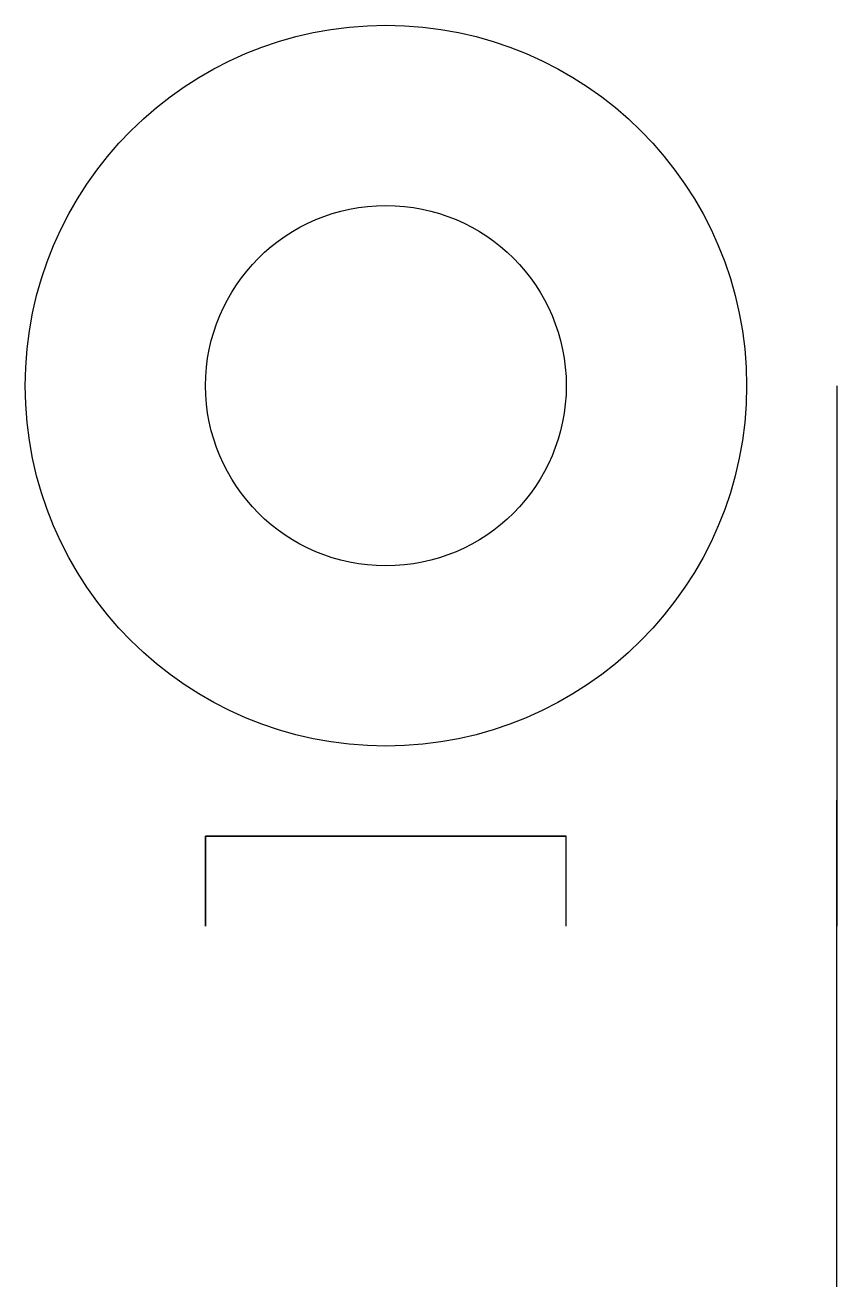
# Model space of a CAD drawing. Header units: inches. Extents: x -45 to 0, y 0 to 70.
import ezdxf

# ---------------------------------------------------------------- set-up
doc = ezdxf.new("R2010")
doc.units = ezdxf.units.IN
doc.header["$MEASUREMENT"] = 0

msp = doc.modelspace()

# ---------------------------------------------------------------- linework, layer by layer
at = {"extrusion": (1, 0, 0)}
for p, q in [((0, 50, 25), (0, 37.5, 25)), ((0, 50, 50), (0, 20, 50)), ((0, 37.5, 25), (0, 27)), ((0, 0), (0, 27)), ((0, 0, 20), (0, 20, 50)), ((0, 0), (0, 0, 20))]:
    msp.add_line(p, q, dxfattribs=at)
for p in [(-15, 25, 50), (-35, 20, 50)]:
    msp.add_line(p, (-35, 25, 50))
at = {"elevation": 50}
for points in [[(-35, 25), (-15, 25)], [(-15, 20), (-15, 25), (-35, 25), (-35, 20)]]:
    msp.add_lwpolyline(points, dxfattribs=at)
for radius in [20, 10]:
    msp.add_circle((-25, 50, 50), radius)

doc.saveas('drawing.dxf')
